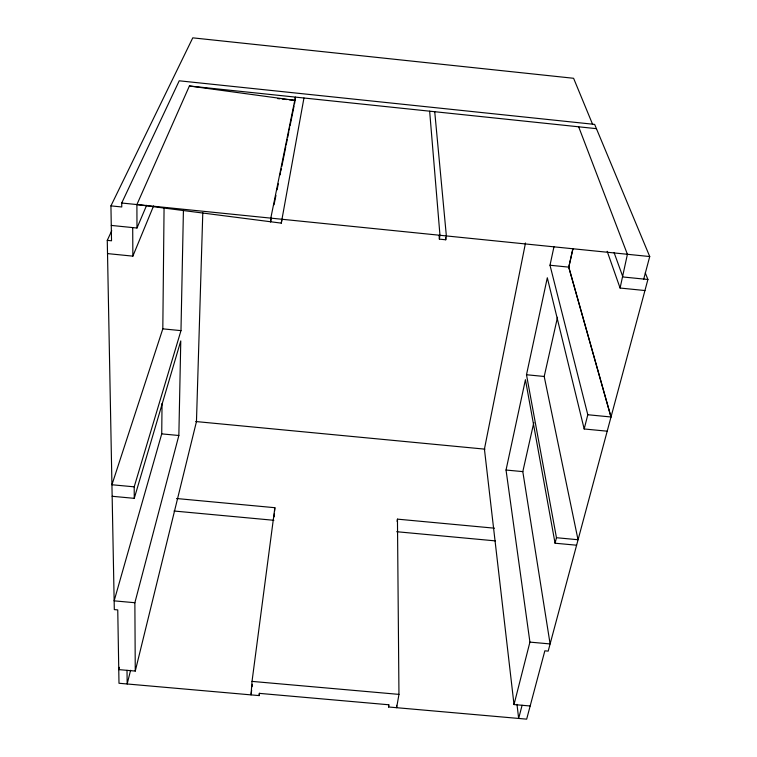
<?xml version="1.0" encoding="UTF-8"?>
<svg xmlns="http://www.w3.org/2000/svg" width="757" height="757" viewBox="0 0 757 757"><rect width="100%" height="100%" fill="white"/><g stroke="black" fill="none" stroke-linecap="round" stroke-linejoin="round"><path stroke-width="1.14" d="M645.286 272.917L647.907 279.484L548.182 651.124L544.841 650.821L526.664 719.15L388.578 706.991L388.578 704.635M112.15 496.28L134.263 498.343L180.772 340.924L178.851 435.502L134.869 602.723L114.146 600.85L161.724 433.875L162.045 403.472M183.431 210.02L180.98 330.629L134.197 486.836L111.932 484.754L162.812 328.85L164.07 207.579M202.791 212.67L196.46 421.602L135.266 671.071L118.754 669.604L119.36 667.324M111.27 225.425L136.979 228.018L136.903 204.56L281.273 223.126L303.954 98.003M176.551 498.522L274.867 507.701L252.024 681.395L251.04 694.879L251.655 690.195M289.306 99.792L295.192 100.407L295.429 97.114L270.798 218.139L270.542 222.047L271.479 217.41M111.743 230.743L107.267 240.366L114.316 609.603L117.751 609.905L118.991 683.259L259.159 695.598L259.339 693.365L388.947 704.786L388.578 706.991M274.148 516.861L274.413 513.426M274.602 511.136L274.867 507.701M259.159 695.598L259.443 693.261M252.109 686.684L252.422 684.337M434.726 111.714L446.365 235.938L445.75 239.789L439.372 239.136L439.968 235.285L429.645 111.184M397.103 521.403L397.453 519.141L494.482 528.187M397.453 519.141L398.958 694.387L396.63 707.7L396.621 705.335M281.273 223.126L281.916 219.653M525.49 242.997L484.423 449.1L514.012 704.559L530.165 705.988M274.034 204.797L275.936 195.401M277.062 189.856L278.283 183.819M280.09 174.914L280.554 172.615M280.866 171.073L281.339 168.754M281.812 166.436L285.796 146.744M286.146 145.032L287.31 139.279M287.679 137.481L288.852 131.69M289.174 130.081L289.638 127.782M290.026 125.889L294.066 105.942M294.482 103.879L294.956 101.57M514.012 704.559L529.919 642.116L506.036 470.031L525.434 379.702L555.061 543.214L576.56 545.21M555.061 543.214L556.461 537.716L526.494 374.743L547.311 277.762L584.177 428.973L607.171 431.187M584.177 428.973L587.801 414.741L549.998 265.243L553.963 246.782M522.803 471.649L533.836 422.52M544.179 376.608L557.512 317.287M587.801 414.741L610.984 416.984L568.781 267.136L572.926 248.703M572.907 248.826L568.762 267.278L610.984 416.984M130.592 670.295L127.167 683.978L127.015 670.333M644.936 290.537L620.087 288.038L627.411 254.286L578.66 126.807M522.093 705.269L518.659 718.45L516.993 704.351M643.743 279.068L649.733 256.547L594.652 124.394L179.229 80.8L121.716 203.018L121.763 206.973L110.938 205.876L111.525 240.792L107.267 240.366M107.522 253.604L132.863 256.14L153.567 205.961M136.979 228.018L146.64 205.298M136.903 204.56L189.392 85.995L596.431 128.662M110.938 205.876L192.77 37.85L573.598 78.283L592.617 124.366M252.024 681.395L398.958 694.387M529.919 642.116L550.112 643.942L522.803 471.62L506.036 470.031M556.461 537.716L578.026 539.732L544.198 376.475L526.494 374.743M174.015 511.013L273.873 520.296M396.696 531.717L495.277 540.877M195.703 421.526L484.972 449.156M161.724 433.875L178.851 435.502M162.812 328.85L180.98 330.629M549.998 265.243L568.781 267.136M647.907 279.484L622.907 276.967L614.059 252.507M121.716 203.018L649.733 256.547M277.545 98.561L279.901 98.807M282.247 99.053L286.95 99.546M189.392 85.995L295.192 100.407M607.18 251.315L620.087 288.038M445.542 237.433L445.75 239.789M439.088 235.607L439.372 239.136M132.702 227.592L132.863 256.14M134.197 486.836L134.263 498.343M134.869 602.723L135.266 671.071"/></g></svg>
